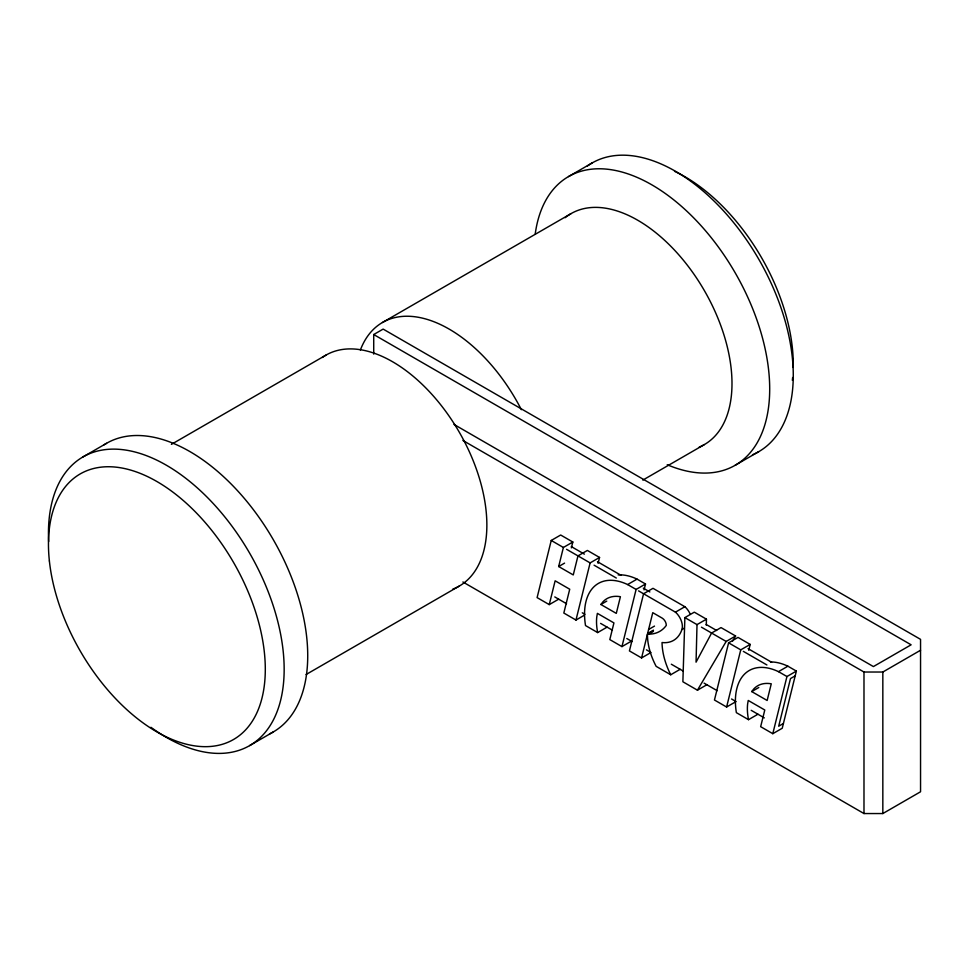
<?xml version="1.0" encoding="UTF-8"?>
<svg xmlns="http://www.w3.org/2000/svg" width="969" height="969" viewBox="0 0 969 969"><rect width="100%" height="100%" fill="white"/><g stroke="black" fill="none" stroke-linecap="round" stroke-linejoin="round"><path stroke-width="1.45" d="M706.885 684.744L697.45 690.194L682.879 681.776L684.877 617.604L694.301 612.166L706.449 619.179L697.014 624.617L696.057 662.166L711.597 633.036L721.021 627.585L735.604 636.003L732.576 641.139M706.292 625.187L706.449 619.179M571.371 547.885L572.824 542.022L560.676 535.009L551.24 540.46L537.105 597.607L549.253 604.62L558.677 599.181M549.253 604.62L555.14 580.806L569.724 589.225L563.825 613.038L575.974 620.051L584.222 615.291M598.091 563.316L599.545 557.454L587.396 550.44L577.972 555.879L573.26 574.932L558.677 566.526L563.389 547.473L572.824 542.022M575.974 620.051L590.121 562.904L599.545 557.454M607.091 627.125L597.655 632.575A50.122 28.937 60 0 1 596.771 616.902L597.388 613.365L613.934 622.922L609.804 639.588L621.953 646.602L636.1 589.443L645.524 584.004L637.045 579.111A66.813 38.566 60 0 0 618.174 574.92M644.07 589.867L645.524 584.004M689.989 613.631A13.009 7.51 60 0 0 684.865 606.715L652.997 588.316L643.573 593.755L629.426 650.914L641.575 657.927L647.462 634.114L652.185 631.388M647.607 633.556L652.767 612.674L662.202 618.125A5.778 3.343 60 0 1 666.284 625.393A59.315 34.242 60 0 1 649.4 634.138L647.607 633.556L653.494 630.153M748.734 650.284L750.176 644.421L738.027 637.408L728.603 642.847L714.456 700.006L726.605 707.019L736.04 701.58M726.605 707.019L740.752 649.86L750.176 644.421M757.94 714.226L748.516 719.664A50.122 28.937 60 0 1 747.62 704.003L748.238 700.454L764.783 710.011L760.653 726.677L772.802 733.69L786.949 676.532L796.373 671.093L787.894 666.2A66.813 38.566 60 0 0 770.476 661.96M796.373 671.093L782.237 728.252L772.802 733.69M697.45 690.194L726.169 641.454L735.604 636.003M600.889 604.499L603.045 601.713A50.122 28.937 60 0 1 620.414 596.722L616.296 613.389L600.889 604.499L606.776 601.095M751.738 691.587L753.894 688.814A50.122 28.937 60 0 1 771.263 683.811L767.145 700.478L751.738 691.587L758.812 687.505M82.971 456.92L106.542 443.317M568.512 176.588L592.083 162.986M171.392 444.359L325.911 355.151M382.476 322.495L571.044 213.628M373.719 354.109L373.719 334.535L383.143 329.097L920.55 639.358L920.55 791.77L882.832 813.548L863.985 813.548L462.891 581.981M306.034 674.545L459.245 586.088M642.835 480.103L704.378 444.565M558.677 566.526L564.576 563.122M249.639 745.597L273.21 731.995M735.18 465.265L758.751 451.663M597.655 632.575L585.518 625.562A66.813 38.566 60 0 1 627.621 584.549L637.045 579.111M638.583 590.884L675.441 612.154L684.865 606.715M648.612 629.487L654.499 626.083M621.953 646.602L631.388 641.151M648.612 634.126L653.324 631.413M680.153 669.313L670.73 674.763A53.319 30.79 60 0 1 662.045 642.532A48.68 28.101 60 0 0 681.922 629.511L684.284 628.154M641.575 657.927L650.998 652.488M748.516 719.664L736.367 712.651A66.813 38.566 60 0 1 778.47 671.638L787.894 666.2M795.198 675.853L790.486 678.579L778.701 726.205L783.412 723.492M462.891 440.459L863.985 672.026L882.832 672.026L920.55 650.247M373.719 334.535L911.126 644.809L873.408 666.575L453.976 424.422M571.286 546.577L584.38 554.135M597.473 561.705L621.044 575.307M643.295 588.159L649.848 591.938M706.159 624.448L716.636 630.492M748.056 648.636L771.627 662.251M551.24 540.46L563.389 547.473M566.562 549.302L590.121 562.904M594.07 565.181L616.32 578.033M627.621 584.549L636.1 589.443M684.877 617.604L697.014 624.617M701.435 627.173L726.169 641.454M728.603 642.847L740.752 649.86M743.344 651.362L766.915 664.964M778.47 671.638L786.949 676.532M554.777 596.928L566.562 603.735M582.284 612.808L584.901 614.322M600.61 623.394L612.396 630.189M626.798 638.51L632.042 641.539M646.444 649.848L650.369 652.113M671.323 664.213L683.109 671.02M704.063 683.121L717.157 690.679M731.559 698.988L735.483 701.265M751.205 710.325L764.299 717.896M670.73 674.763L656.146 666.345A49.431 28.537 60 0 1 647.462 634.114M882.832 672.026L882.832 813.548M863.985 672.026L863.985 813.548M675.441 612.154A13.009 7.51 60 0 1 681.922 629.511M565.109 217.722A133.334 76.975 60 0 1 703.748 289.525A133.334 76.975 60 0 1 699.206 447.121M535.191 234.219A166.668 96.222 60 0 1 657.927 188.531A166.668 96.222 60 0 1 769.604 383.518A166.668 96.222 60 0 1 667.229 464.732M674.533 171.295A153.332 88.53 60 0 1 793.236 367.433M792.654 377.51A153.332 88.53 60 0 1 792.339 380.284M587.384 166.026A166.668 96.222 60 0 1 759.357 260.261A166.668 96.222 60 0 1 752.477 454.776M360.371 350.039A133.334 76.975 60 0 1 432.525 321.199A133.334 76.975 60 0 1 521.37 409.681M104.155 444.771A166.668 96.222 60 0 1 273.815 540.593A166.668 96.222 60 0 1 269.491 733.945M48.668 541.562A166.668 96.222 60 0 1 166.692 465.411A166.668 96.222 60 0 1 283.893 678.276A166.668 96.222 60 0 1 150.922 727.295M322.277 357.488A133.334 76.975 60 0 1 460.481 434.294A133.334 76.975 60 0 1 452.729 589.176M49.383 560.978A153.332 88.53 60 0 0 222.882 744.131A153.332 88.53 60 0 0 198.366 514.987A153.332 88.53 60 0 0 49.383 560.978"/></g></svg>
